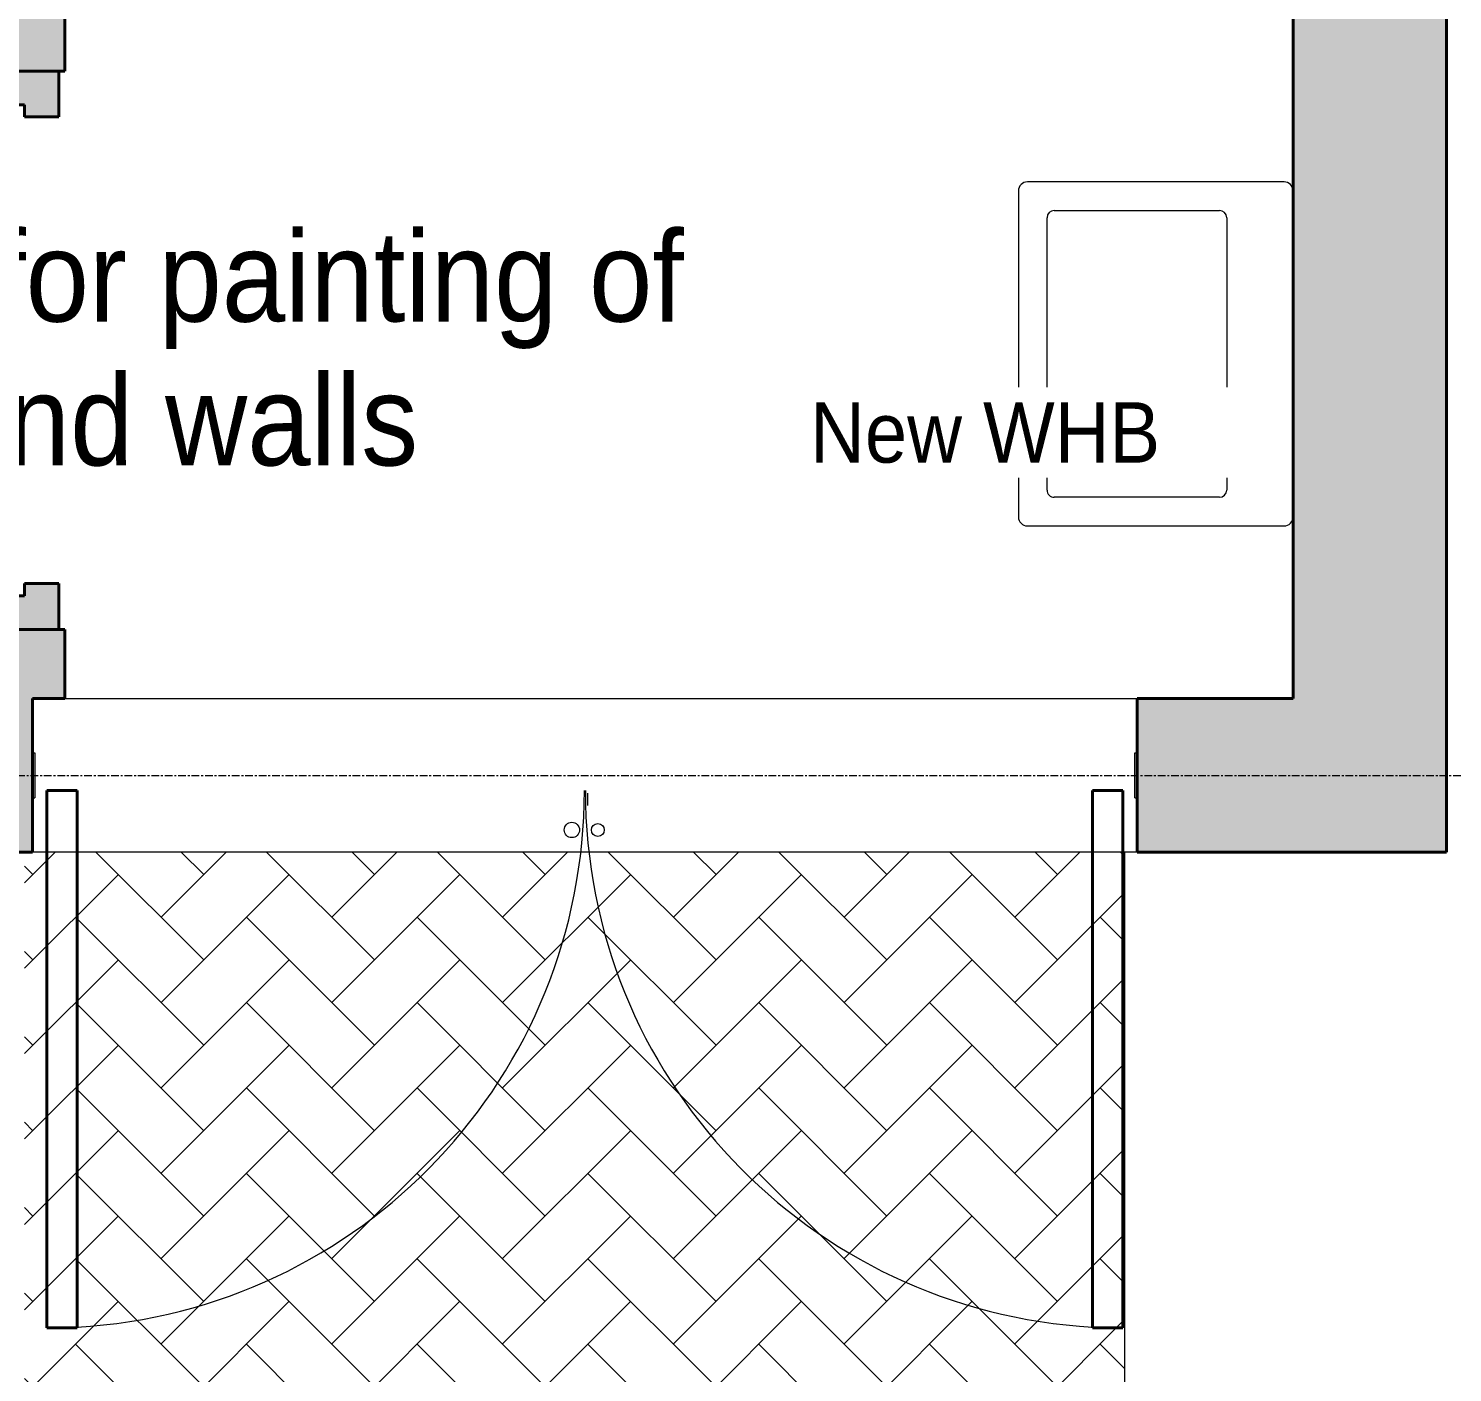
# Model space of a CAD drawing. Header units: millimetres. Extents: x -44657 to 28812, y -28146 to 16565.
# Drawn here: x 3784 to 6142, y -8665 to -6439 of the extents above; entities that cross this region are included whole.
import ezdxf

# ---------------------------------------------------------------- set-up
doc = ezdxf.new("R2010")
doc.units = ezdxf.units.MM
doc.linetypes.add('Grid Line', pattern=[22.225, 12.7, -3.175, 3.175, -3.175])
for name, color, linetype, lineweight in [('A-DOOR', 31, 'Continuous', 9), ('A-FLOR', 192, 'Continuous', 9), ('A-FLOR-PATT', 8, 'Continuous', 9), ('A-WALL-PATT', 111, 'Continuous', 9), ('G-ANNO-TEXT', 231, 'Continuous', 5), ('I-WALL', 2, 'Continuous', 9), ('P-SANR-FIXT', 6, 'Continuous', 5), ('S-GRID', 1, 'Continuous', 5)]:
    doc.layers.add(name, color=color, linetype=linetype, lineweight=lineweight)
doc.styles.add('Arial_5', font='arial.ttf', dxfattribs={"width": 0.9, "height": 150})
doc.styles.add('Arial_6', font='arial.ttf', dxfattribs={"width": 0.9, "height": 100})

# ---------------------------------------------------------------- blocks, each defined once
blk = doc.blocks.new('Door Timber Frame - Single - Single Timber Framed Flush Panel - 813x2032mm-612731-NEW PROPOSED GROUND STOREY PLAN _White Box_')
at = {"layer": 'A-DOOR'}
h = blk.add_hatch(color=9, dxfattribs=at)
h.paths.add_polyline_path([(-199.5, -57), (-123.5, -57), (-123.5, 0), (-143.5, 0), (-143.5, 50), (-199.5, 50)])
h.paths.add_polyline_path([(649.5, -57), (725.5, -57), (725.5, 50), (669.5, 50), (669.5, 0), (649.5, 0)])
at = {"layer": 'A-DOOR', "color": 55}
for p, q in [((-109.5, 863), (-143.5, 863)), ((-143.5, 863), (-143.5, 50)), ((-109.5, 50), (-109.5, 863)), ((-143.5, 50), (-109.5, 50))]:
    blk.add_line(p, q, dxfattribs=at)
at = {"layer": 'A-DOOR', "color": 8, "lineweight": 40}
for p, q in [((-199.5, -57), (-199.5, 50)), ((-199.5, 50), (-143.5, 50)), ((-143.5, 50), (-143.5, 0)), ((669.5, 0), (669.5, 50)), ((669.5, 50), (725.5, 50)), ((725.5, 50), (725.5, -57)), ((649.5, 0), (669.5, 0)), ((649.5, -57), (649.5, 0)), ((-143.5, 0), (-123.5, 0)), ((-123.5, 0), (-123.5, -57)), ((-123.5, -57), (-199.5, -57)), ((725.5, -57), (649.5, -57))]:
    blk.add_line(p, q, dxfattribs=at)
at = {"layer": 'A-DOOR', "color": 55}
blk.add_arc((-143.5, 50), 813, 0, 87.6032, dxfattribs=at)
blk = doc.blocks.new('M_Double- GM Steel Gate - 1830 x 2083mm-1067784-NEW PROPOSED GROUND STOREY PLAN _White Box_')
at = {"layer": 'A-DOOR', "color": 8, "lineweight": 40}
for p, q in [((-891, 915.2), (-841, 915.2)), ((-891, 25), (-891, 915.2)), ((-841, 25), (-841, 915.2)), ((891, 915.2), (841, 915.2)), ((841, 25), (841, 915.2)), ((891, 25), (891, 915.2)), ((-891, 25), (-841, 25)), ((891, 25), (841, 25))]:
    blk.add_line(p, q, dxfattribs=at)
at = {"layer": 'A-DOOR', "color": 55}
for p, q in [((-5, 49.7), (-5, 29.7)), ((-911, 37.5), (-915, 37.5)), ((-911, 37.5), (-911, -37.5)), ((915, 37.5), (911, 37.5)), ((911, -37.5), (911, 37.5)), ((-911, -37.5), (-915, -37.5)), ((915, -37.5), (911, -37.5))]:
    blk.add_line(p, q, dxfattribs=at)
for centre, radius in [((-21.5, 90.5), 10.7), ((21.5, 90.5), 12.7)]:
    blk.add_circle(centre, radius, dxfattribs=at)
for centre, start, end in [((-891, 25), 360, 86.7801), ((891, 25), 93.2199, 180)]:
    blk.add_arc(centre, 890.2, start, end, dxfattribs=at)
blk = doc.blocks.new('Washhandbasin - Washhandbasin-V76-NEW PROPOSED GROUND STOREY PLAN _White Box_')
at = {"layer": 'P-SANR-FIXT'}
for p, q in [((-285, 22), (-285, -403)), ((285, -403), (285, 22)), ((-237.5, -358.5), (-237.5, -85)), ((-225.5, -73), (225.5, -73)), ((237.5, -85), (237.5, -358.5)), ((225.5, -370.5), (-225.5, -370.5)), ((-270, -418), (270, -418))]:
    blk.add_line(p, q, dxfattribs=at)
for centre, radius, start, end in [((-270, 22), 15, 90, 180), ((270, 22), 15, 360, 90), ((-225.5, -85), 12, 90, 180), ((225.5, -85), 12, 0, 90), ((-225.5, -358.5), 12, 180, 270), ((225.5, -358.5), 12, 270, 0), ((-270, -403), 15, 180, 270), ((270, -403), 15, 270, 360)]:
    blk.add_arc(centre, radius, start, end, dxfattribs=at)

msp = doc.modelspace()

# ---------------------------------------------------------------- hatches: boundary and pattern name
at = {"layer": 'A-FLOR-PATT', "lineweight": 5}
h = msp.add_hatch(dxfattribs=at)
h.set_pattern_fill('FP_24', color=253, style=0, pattern_type=2)
h.set_pattern_definition([(45, (-12967.11, -8476.31), (-0.0007, 141.41923), [299.998, -99.999]), (135, (-12896.395, -8405.605), (0.0007, 141.41923), [299.998, -99.999])])
h.paths.add_polyline_path([(5599.4, -11302.7), (5599.4, -7802.7), (3777.4, -7802.7), (3777.4, -11302.7)])
at = {"layer": 'A-WALL-PATT'}
h = msp.add_hatch(color=9, dxfattribs=at)
h.paths.add_polyline_path([(3844.4, -7548.7), (3844.4, -7434.2), (3710.4, -7434.2), (3710.4, -7548.7), (3834.4, -7548.7)])
h.paths.add_polyline_path([(3727.4, -6509.2), (3844.4, -6509.2), (3844.4, -4466.7), (3710.4, -4466.7), (3710.4, -6509.2)])
msp.add_hatch(color=9, dxfattribs=at).paths.add_polyline_path([(6132.4, -7802.7), (6132.4, -4466.7), (5878.4, -4466.7), (5878.4, -7802.7)])
h = msp.add_hatch(color=9, dxfattribs=at)
h.paths.add_polyline_path([(5620.4, -7802.7), (5878.4, -7802.7), (5878.4, -7548.7), (5620.4, -7548.7)])
h.paths.add_polyline_path([(3790.4, -7802.7), (3790.4, -7548.7), (1006.4, -7548.7), (1006.4, -7802.7), (2366.4, -7802.7)])

# ---------------------------------------------------------------- linework, layer by layer
at = {"layer": 'A-FLOR'}
msp.add_line((5599.4, -7802.7), (5599.4, -11302.7), dxfattribs=at)
at = {"layer": 'I-WALL', "color": 8, "lineweight": 40}
for p, q in [((6132.4, -7802.7), (6132.4, -4212.7)), ((3844.4, -6509.2), (3844.4, -6388.7)), ((5878.4, -6388.7), (5878.4, -7548.7)), ((3834.4, -6509.2), (3844.4, -6509.2)), ((3844.4, -7434.2), (3834.4, -7434.2)), ((3844.4, -7548.7), (3844.4, -7434.2)), ((3790.4, -7802.7), (3790.4, -7548.7)), ((3790.4, -7548.7), (3844.4, -7548.7)), ((5878.4, -7548.7), (5620.4, -7548.7)), ((5620.4, -7548.7), (5620.4, -7802.7)), ((764.4, -7802.7), (3790.4, -7802.7)), ((5620.4, -7802.7), (6132.4, -7802.7))]:
    msp.add_line(p, q, dxfattribs=at)
at = {"layer": 'I-WALL', "color": 55}
for p, q in [((3844.4, -7548.7), (5620.4, -7548.7)), ((5620.4, -7802.7), (3790.4, -7802.7))]:
    msp.add_line(p, q, dxfattribs=at)
at = {"layer": 'S-GRID', "linetype": 'Grid Line'}
msp.add_line((-34973, -7675.7), (7444.6, -7675.7), dxfattribs=at)

# ---------------------------------------------------------------- block references
at = {"layer": 'A-DOOR', "color": 55}
for name, p, rotation in [('Door Timber Frame - Single - Single Timber Framed Flush Panel - 813x2032mm-612731-NEW PROPOSED GROUND STOREY PLAN _White Box_', (3777.4, -7234.7), 89.99999999999972), ('M_Double- GM Steel Gate - 1830 x 2083mm-1067784-NEW PROPOSED GROUND STOREY PLAN _White Box_', (4705.4, -7675.7), 180)]:
    msp.add_blockref(name, p, dxfattribs=dict(at, rotation=rotation))
at = {"layer": 'P-SANR-FIXT', "rotation": 269.9999999999993}
msp.add_blockref('Washhandbasin - Washhandbasin-V76-NEW PROPOSED GROUND STOREY PLAN _White Box_', (5841.4, -6977.7), dxfattribs=at)

# ---------------------------------------------------------------- next in the draw order: texts
at = {"layer": 'G-ANNO-TEXT', "color": 7, "attachment_point": 1, "bg_fill": 3, "box_fill_scale": 1.25, "bg_fill_color": 256, "bg_fill_true_color": 13158600, "bg_fill_transparency": 0}
for s, insert, char_height, width, style in [('Allow for painting of ', (3223.9, -6774.2), 150, 2063.544, 'Arial_5'), ('New WHB', (5078.5, -7057.8), 100, 692.658, 'Arial_6')]:
    msp.add_mtext(s, dxfattribs=dict(at, insert=insert, char_height=char_height, width=width, style=style))

# ---------------------------------------------------------------- next in the draw order: texts
at = {"layer": 'G-ANNO-TEXT', "color": 7, "insert": (3223.9, -7012.4), "char_height": 150, "width": 1522.405, "attachment_point": 1, "style": 'Arial_5', "bg_fill": 3, "box_fill_scale": 1.25, "bg_fill_color": 256, "bg_fill_true_color": 13158600, "bg_fill_transparency": 0}
msp.add_mtext('floor and walls ', dxfattribs=at)

doc.saveas('drawing.dxf')
